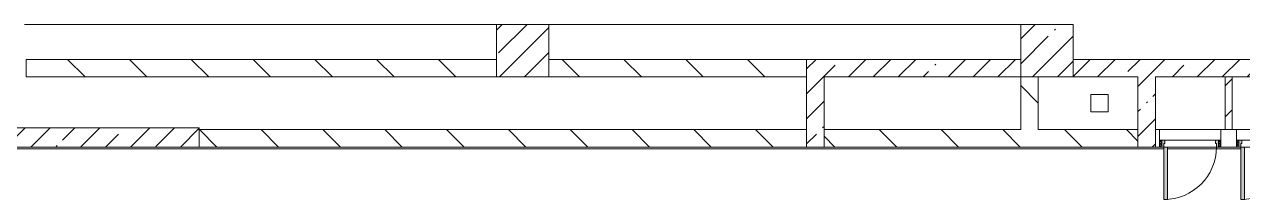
# Model space of a CAD drawing. Header units: millimetres. Extents: x -5524 to 188508, y -8553 to 29000.
# Drawn here: x 104258 to 118196, y 10300 to 12300 of the extents above; entities that cross this region are included whole.
import ezdxf

# ---------------------------------------------------------------- set-up
doc = ezdxf.new("R2010")
doc.units = ezdxf.units.MM
for name, color, linetype, lineweight, true_color in [('A-DOOR-4', 7, 'Continuous', 5, 0xaaaaaa), ('A-DOOR-5', 7, 'Continuous', 5, 0xe2e2e2), ('A-DOOR-FRAM-4', 7, 'Continuous', 5, 0xe2e2e2), ('A-DOOR-FRAM-5', 7, 'Continuous', 5, 0xaaaaaa), ('A-FLOR-2', 7, 'Continuous', 5, 0xaaaaaa)]:
    doc.layers.add(name, color=color, linetype=linetype, lineweight=lineweight, true_color=true_color)
for name, color, linetype, lineweight in [('A-WALL', 7, 'Continuous', 9), ('I-WALL-2', 7, 'Continuous', 5), ('S-COLS-2', 7, 'Continuous', 5)]:
    doc.layers.add(name, color=color, linetype=linetype, lineweight=lineweight)
pattern_1 = [(135, (61498, 0), (-353.5534, -353.5534), [])]
pattern_2 = [(45, (61498, 0), (-285.1231, 285.1231), []), (45, (61783.12, 0), (-285.1231, 285.1231), [504.031, -100.806, 16.764, -84.042])]
pattern_3 = [(135, (1951.41, 164.685), (-14.14214, -14.14214), []), (225, (1951.41, 164.685), (14.14214, -14.14214), [])]
pattern_4 = [(45, (-171.384, 164.685), (-14.1421, 14.1421), []), (135, (-171.384, 164.685), (-14.1421, -14.1421), [])]

# ---------------------------------------------------------------- blocks, each defined once
blk = doc.blocks.new('BSC_Колонна _Прямоугольная - 600х600-23205375-3_6_1_птичка')
at = {"layer": 'S-COLS-2'}
h = blk.add_hatch(dxfattribs=at)
h.set_pattern_fill('FP_70', color=256, style=0, pattern_type=2)
h.set_pattern_definition([(45, (-54460, -12000), (-285.123, 285.123), []), (45, (-54174.88, -12000), (-285.123, 285.123), [504.031, -100.806, 16.764, -84.042])])
h.paths.add_polyline_path([(300, -300), (300, 300), (-300, 300), (-300, -300)])
for p, q in [((300, 300), (-300, 300)), ((-300, 300), (-300, -300)), ((300, -300), (300, 300)), ((-300, -300), (300, -300))]:
    blk.add_line(p, q, dxfattribs=at)
blk = doc.blocks.new('110_Дверь_СКБ_1Ст - д-18 700x2100h_Технический шкаф ЭОМ и СС-V114-3_6_1_птичка')
at = {"layer": 'A-DOOR-4'}
h = blk.add_hatch(dxfattribs=at)
h.set_pattern_fill('FP_31', color=256, style=0, pattern_type=2)
h.set_pattern_definition(pattern_3)
h.paths.add_polyline_path([(362.5, 100), (337.5, 100), (337.5, 20), (362.5, 20)])
at = {"layer": 'A-DOOR-5'}
h = blk.add_hatch(color=256, dxfattribs=at)
h.paths.add_polyline_path([(-312.5, 100), (-312.5, 20), (-277.5, 20), (-277.5, 60), (-287.5, 60), (-290.3, 100)])
h.paths.add_polyline_path([(312.5, 100), (312.5, 60), (302.5, 60), (302.5, 20), (337.5, 20), (337.5, 100)])
at = {"layer": 'A-DOOR-FRAM-4'}
blk.add_hatch(color=256, dxfattribs=at).paths.add_polyline_path([(272.5, 700), (272.5, 100), (312.5, 100), (312.5, 700)])
at = {"layer": 'A-DOOR-FRAM-5'}
h = blk.add_hatch(dxfattribs=at)
h.set_pattern_fill('FP_32', color=256, style=0, pattern_type=2)
h.set_pattern_definition(pattern_4)
h.paths.add_polyline_path([(-312.5, 100), (-337.5, 100), (-337.5, 20), (-312.5, 20)])
at = {"layer": 'A-DOOR-4'}
for p, q in [((312.5, 700), (272.5, 700)), ((272.5, 700), (272.5, 100)), ((312.5, 100), (312.5, 700)), ((272.5, 100), (312.5, 100))]:
    blk.add_line(p, q, dxfattribs=at)
blk.add_arc((312.5, 100), 600, 90, 180, dxfattribs=at)
at = {"layer": 'A-DOOR-FRAM-5'}
for p, q in [((-312.5, 100), (-337.5, 100)), ((-337.5, 100), (-337.5, 20)), ((-337.5, 20), (-312.5, 20)), ((-287.5, 100), (-312.5, 100)), ((-312.5, 100), (-312.5, 20)), ((-312.5, 20), (-312.5, 100)), ((-312.5, 20), (-277.5, 20)), ((-287.5, 60), (-287.5, 100)), ((-287.5, 100), (272.5, 100)), ((-277.5, 60), (-287.5, 60)), ((-277.5, 20), (-277.5, 60)), ((302.5, 20), (-277.5, 20)), ((312.5, 60), (302.5, 60)), ((302.5, 60), (302.5, 20)), ((302.5, 20), (337.5, 20)), ((312.5, 100), (312.5, 60)), ((337.5, 100), (312.5, 100)), ((337.5, 20), (337.5, 100)), ((362.5, 100), (337.5, 100)), ((337.5, 100), (337.5, 20)), ((337.5, 20), (362.5, 20)), ((362.5, 20), (362.5, 100))]:
    blk.add_line(p, q, dxfattribs=at)
blk = doc.blocks.new('110_Дверь_СКБ_1Ст - д-18 700x2100h_Технический шкаф ЭОМ и СС-23257539-3_6_1_птичка')
at = {"layer": 'A-DOOR-4'}
h = blk.add_hatch(dxfattribs=at)
h.set_pattern_fill('FP_31', color=256, style=0, pattern_type=2)
h.set_pattern_definition(pattern_3)
h.paths.add_polyline_path([(362.5, 100), (337.5, 100), (337.5, 20), (362.5, 20)])
at = {"layer": 'A-DOOR-5'}
h = blk.add_hatch(color=256, dxfattribs=at)
h.paths.add_polyline_path([(312.5, 100), (312.5, 60), (302.5, 60), (302.5, 20), (337.5, 20), (337.5, 100)])
h.paths.add_polyline_path([(-287.5, 100), (-312.5, 100), (-312.5, 20), (-277.5, 20), (-277.5, 60), (-287.5, 60)])
at = {"layer": 'A-DOOR-FRAM-4'}
blk.add_hatch(color=256, dxfattribs=at).paths.add_polyline_path([(272.5, 700), (272.5, 100), (312.5, 100), (312.5, 700), (284.4, 700)])
at = {"layer": 'A-DOOR-FRAM-5'}
h = blk.add_hatch(dxfattribs=at)
h.set_pattern_fill('FP_32', color=256, style=0, pattern_type=2)
h.set_pattern_definition(pattern_4)
h.paths.add_polyline_path([(-312.5, 100), (-337.5, 100), (-337.5, 20), (-312.5, 20)])
at = {"layer": 'A-DOOR-4'}
for p, q in [((312.5, 700), (272.5, 700)), ((272.5, 700), (272.5, 100)), ((312.5, 100), (312.5, 700)), ((272.5, 100), (312.5, 100))]:
    blk.add_line(p, q, dxfattribs=at)
blk.add_arc((312.5, 100), 600, 90, 180, dxfattribs=at)
at = {"layer": 'A-DOOR-FRAM-5'}
for p, q in [((-312.5, 100), (-337.5, 100)), ((-337.5, 100), (-337.5, 20)), ((-337.5, 20), (-312.5, 20)), ((-287.5, 100), (-312.5, 100)), ((-312.5, 100), (-312.5, 20)), ((-312.5, 20), (-312.5, 100)), ((-312.5, 20), (-277.5, 20)), ((-287.5, 60), (-287.5, 100)), ((-287.5, 100), (272.5, 100)), ((-277.5, 60), (-287.5, 60)), ((-277.5, 20), (-277.5, 60)), ((302.5, 20), (-277.5, 20)), ((312.5, 60), (302.5, 60)), ((302.5, 60), (302.5, 20)), ((302.5, 20), (337.5, 20)), ((312.5, 100), (312.5, 60)), ((337.5, 100), (312.5, 100)), ((337.5, 20), (337.5, 100)), ((362.5, 100), (337.5, 100)), ((337.5, 100), (337.5, 20)), ((337.5, 20), (362.5, 20)), ((362.5, 20), (362.5, 100))]:
    blk.add_line(p, q, dxfattribs=at)

msp = doc.modelspace()

# ---------------------------------------------------------------- hatches: boundary and pattern name
at = {"layer": 'I-WALL-2'}
h = msp.add_hatch(dxfattribs=at)
h.set_pattern_fill('FP_67', color=256, style=0, pattern_type=2)
h.set_pattern_definition(pattern_1)
h.paths.add_polyline_path([(113208, 11700), (113208, 11900), (110258, 11900), (110258, 11700)])
h.paths.add_polyline_path([(109658, 11700), (109658, 11900), (104278, 11900), (104278, 11700), (107178.5, 11700)])
h = msp.add_hatch(dxfattribs=at)
h.set_pattern_fill('FP_64', color=256, style=0, pattern_type=2)
h.set_pattern_definition(pattern_2)
h.paths.add_polyline_path([(115658, 11700), (115658, 11900), (113208, 11900), (113208, 11700), (114635.9, 11700)])
h = msp.add_hatch(dxfattribs=at)
h.set_pattern_fill('FP_64', color=256, style=0, pattern_type=2)
h.set_pattern_definition(pattern_2)
h.paths.add_polyline_path([(118877.2, 11700), (121658, 11700), (121658, 11900), (116258, 11900), (116258, 11700), (118364.7, 11700)])
h.paths.add_polyline_path([(122658, 11700), (127658, 11700), (127658, 11900), (122258, 11900), (122258, 11700)])
h = msp.add_hatch(dxfattribs=at)
h.set_pattern_fill('FP_64', color=256, style=0, pattern_type=2)
h.set_pattern_definition(pattern_2)
h.paths.add_polyline_path([(113408, 10900), (113408, 11700), (113208, 11700), (113208, 10900)])
h = msp.add_hatch(dxfattribs=at)
h.set_pattern_fill('FP_67', color=256, style=0, pattern_type=2)
h.set_pattern_definition(pattern_1)
h.paths.add_polyline_path([(115658, 11100), (115858, 11100), (115858, 11700), (115658, 11700), (115658, 11222)])
h = msp.add_hatch(dxfattribs=at)
h.set_pattern_fill('FP_64', color=256, style=0, pattern_type=2)
h.set_pattern_definition(pattern_2)
h.paths.add_polyline_path([(116998, 10900), (117198, 10900), (117198, 11700), (116998, 11700), (116998, 11100)])
h = msp.add_hatch(dxfattribs=at)
h.set_pattern_fill('FP_69', color=256, style=0, pattern_type=2)
h.set_pattern_definition([(45, (61498, 0), (-176.7767, 176.7767), [])])
h.paths.add_polyline_path([(118077.2, 11100), (118077.2, 11700), (117997.2, 11700), (117997.2, 11100)])
h = msp.add_hatch(dxfattribs=at)
h.set_pattern_fill('FP_64', color=256, style=0, pattern_type=2)
h.set_pattern_definition(pattern_2)
h.paths.add_polyline_path([(106258, 10900), (106258, 11120), (103878, 11120), (103878, 10900)])
h = msp.add_hatch(dxfattribs=at)
h.set_pattern_fill('FP_67', color=256, style=0, pattern_type=2)
h.set_pattern_definition(pattern_1)
h.paths.add_polyline_path([(122658, 10900), (122658, 11100), (120838, 11100), (120838, 10900), (122093.4, 10900)])
h.paths.add_polyline_path([(118830.8, 10900), (119005.8, 10900), (119005.8, 11100), (118825.8, 11100), (118825.8, 10900)])
h.paths.add_polyline_path([(113208, 10900), (113208, 11100), (106258, 11100), (106258, 10900), (110907.2, 10900)])
h.paths.add_polyline_path([(113408, 10900), (116998, 10900), (116998, 11100), (113408, 11100)])
h.paths.add_polyline_path([(120638, 10900), (120638, 11100), (120585.8, 11100), (120585.8, 10900)])
h.paths.add_polyline_path([(117198, 10900), (117245.8, 10900), (117245.8, 11100), (117198, 11100), (117198, 10980)])
h.paths.add_polyline_path([(117945.8, 10900), (118125.8, 10900), (118125.8, 11100), (117945.8, 11100), (117945.8, 10980)])
h.paths.add_polyline_path([(119885.8, 10900), (119885.8, 11100), (119705.8, 11100), (119705.8, 10900), (119762.9, 10900)])
at = {"layer": 'S-COLS-2'}
h = msp.add_hatch(dxfattribs=at)
h.set_pattern_fill('FP_64', color=256, style=0, pattern_type=2)
h.set_pattern_definition(pattern_2)
h.paths.add_polyline_path([(109658, 11700), (110258, 11700), (110258, 12300), (109658, 12300), (109658, 11900)])

# ---------------------------------------------------------------- linework, layer by layer
at = {"layer": 'A-FLOR-2'}
for p, q in [((109658, 12300), (104258, 12300)), ((115658, 12300), (110258, 12300)), ((116458, 11500), (116658, 11500)), ((116458, 11300), (116458, 11500)), ((116658, 11500), (116658, 11300)), ((116658, 11300), (116458, 11300)), ((117295.8, 10880), (103898, 10880)), ((118175.8, 10880), (117335.8, 10880))]:
    msp.add_line(p, q, dxfattribs=at)
at = {"layer": 'A-WALL'}
for p, q in [((113208, 11700), (113208, 11900)), ((118077.2, 11700), (117997.2, 11700)), ((113208, 10900), (113208, 11100)), ((113408, 10900), (113408, 11100)), ((116998, 10900), (116998, 11100)), ((117198, 10900), (117198, 11100)), ((117997.2, 11100), (118077.2, 11100))]:
    msp.add_line(p, q, dxfattribs=at)
at = {"layer": 'I-WALL-2'}
for p, q in [((109658, 11900), (104278, 11900)), ((104278, 11900), (104278, 11700)), ((109658, 11700), (109658, 11900)), ((115658, 11900), (110258, 11900)), ((110258, 11900), (110258, 11700)), ((121658, 11900), (116258, 11900)), ((104278, 11700), (109658, 11700)), ((110258, 11700), (113208, 11700)), ((113208, 11700), (113208, 11100)), ((113408, 11100), (113408, 11700)), ((113408, 11700), (115658, 11700)), ((115658, 11700), (115658, 11100)), ((115858, 11100), (115858, 11700)), ((116258, 11700), (116998, 11700)), ((116998, 11700), (116998, 11100)), ((117198, 11100), (117198, 11700)), ((117198, 11700), (117997.2, 11700)), ((117997.2, 11700), (117997.2, 11100)), ((118077.2, 11100), (118077.2, 11700)), ((118077.2, 11700), (118877.2, 11700)), ((106258, 11120), (103878, 11120)), ((106258, 10900), (106258, 11120)), ((113208, 11100), (106258, 11100)), ((115658, 11100), (113408, 11100)), ((116998, 11100), (115858, 11100)), ((117198, 11100), (117997.2, 11100)), ((117245.8, 10980), (117245.8, 11100)), ((117945.8, 11100), (117945.8, 10980)), ((118077.2, 11100), (118877.2, 11100)), ((118125.8, 10980), (118125.8, 11100)), ((103878, 10900), (117245.8, 10900)), ((117945.8, 10900), (118125.8, 10900))]:
    msp.add_line(p, q, dxfattribs=at)
at = {"layer": 'S-COLS-2'}
for p, q in [((110258, 12300), (109658, 12300)), ((109658, 12300), (109658, 11900)), ((110258, 11900), (110258, 12300)), ((109658, 11900), (109658, 11700)), ((110258, 11700), (110258, 11900)), ((109658, 11700), (110258, 11700))]:
    msp.add_line(p, q, dxfattribs=at)

# ---------------------------------------------------------------- block references
at = {"layer": 'A-DOOR-4', "rotation": 180}
for name, p in [('110_Дверь_СКБ_1Ст - д-18 700x2100h_Технический шкаф ЭОМ и СС-V114-3_6_1_птичка', (117608.3, 11000)), ('110_Дверь_СКБ_1Ст - д-18 700x2100h_Технический шкаф ЭОМ и СС-23257539-3_6_1_птичка', (118488.3, 11000))]:
    msp.add_blockref(name, p, dxfattribs=at)
at = {"layer": 'S-COLS-2'}
msp.add_blockref('BSC_Колонна _Прямоугольная - 600х600-23205375-3_6_1_птичка', (115958, 12000), dxfattribs=at)

doc.saveas('drawing.dxf')
